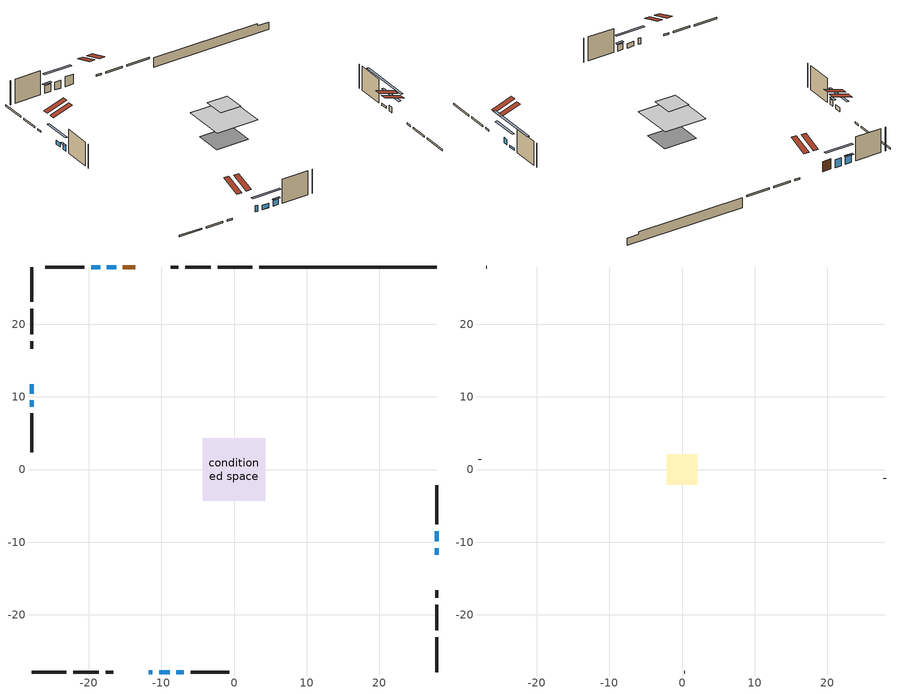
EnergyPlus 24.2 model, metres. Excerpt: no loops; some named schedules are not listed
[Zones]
conditioned space
 floor adiabatic (AdiabaticFloorConstruction): -4.3,-4.3 -4.3,4.3 4.3,4.3 4.3,-4.3 z3.2
 floor foundation (Slab1 construction): -3.35,-2.74 -3.35,2.74 3.35,2.74 3.35,-2.74 z-1.22
 wall outside (RimJoist1 construction): 2.54,27.86 -2.26,27.86 / -27.86,-27.86 -23.06,-27.86 / -27.86,27.86 -27.86,23.06 / 27.86,-27.86 27.86,-23.06 z0.76:1.06
 wall outside (RimJoist2 construction): -3.19,27.86 -6.73,27.86 / -22.13,-27.86 -18.58,-27.86 / -27.86,22.13 -27.86,18.58 / 27.86,-22.13 27.86,-18.58 z0.76:1.06
 wall outside (RimJoist3 construction): -7.66,27.86 -8.69,27.86 / -17.65,-27.86 -16.62,-27.86 / -27.86,17.65 -27.86,16.62 / 27.86,-17.65 27.86,-16.62 z0.76:1.06
 wall outside (AdiabaticWallConstruction 1): -13.61,27.86 -15.28,27.86 z0.76:2.79
 wall outside (AdiabaticWallConstruction): 27.86,-11.7 27.86,-10.81 / -27.86,9.52 -27.86,8.64 z0.76:1.86; -11.7,-27.86 -11.23,-27.86 z0.76:1.98; 27.86,-9.89 27.86,-8.46 z0.76:1.17; -16.21,27.86 -17.47,27.86 / -18.4,27.86 -19.67,27.86 z0.76:2.33; -10.3,-27.86 -8.85,-27.86 z0.76:1.66; -27.86,11.7 -27.86,10.45 z0.76:1.54; -7.93,-27.86 -6.9,-27.86 z0.76:2.03
 wall outside (Wall1 construction): -20.59,27.86 -25.94,27.86 / -5.97,-27.86 -0.63,-27.86 / -27.86,7.71 -27.86,2.36 / 27.86,-7.54 27.86,-2.19 z0.76:5.64
 wall foundation (FoundationWall1 construction): 3.47,27.86,-1.22 3.47,27.86,0.76 25.42,27.86,0.76 25.42,27.86,0.29 27.86,27.86,0.29 27.86,27.86,-1.22
 window (WindowConstruction): 27.86,-11.7 27.86,-10.82 z0.76:1.86
 window (WindowConstruction 7): -11.7,-27.86 -11.23,-27.86 z0.76:1.98
 window (WindowConstruction 8): 27.86,-9.89 27.86,-8.47 z0.76:1.17
 window (WindowConstruction 1): -16.21,27.86 -17.47,27.86 z0.76:2.33
 window (WindowConstruction 2): -10.3,-27.86 -8.85,-27.86 z0.76:1.66
 window (WindowConstruction 3): -27.86,11.7 -27.86,10.45 z0.76:1.54
 window (WindowConstruction 4): -18.4,27.86 -19.67,27.86 z0.76:2.33
 window (WindowConstruction 5): -7.92,-27.86 -6.9,-27.86 z0.76:2.03
 window (WindowConstruction 6): -27.86,9.52 -27.86,8.64 z0.76:1.86
 door (Door): -13.61,27.86 -15.28,27.86 z0.76:2.79
 ceiling adiabatic (AdiabaticFloorConstruction): 4.3,-4.3 4.3,4.3 -4.3,4.3 -4.3,-4.3 z3.2
 roof outside (Roof2 construction): -12.69,27.86,5.64 -12.69,23.87,6.96 -11.64,23.87,6.96 -11.64,27.86,5.64; -12.63,-27.86,5.64 -12.63,-23.87,6.96 -13.68,-23.87,6.96 -13.68,-27.86,5.64; -27.86,12.63,5.64 -23.87,12.63,6.96 -23.87,13.68,6.96 -27.86,13.68,5.64; 27.86,-12.63,5.64 23.87,-12.63,6.96 23.87,-13.68,6.96 27.86,-13.68,5.64
attic - vented
 floor to conditioned space (Floor1 construction Reversed): -2.12,-2.12 -2.12,2.12 2.12,2.12 2.12,-2.12 z5.64
 wall outside (Wall3 construction): -26.87,27.86 -26.93,27.86 / 0.3,-27.86 0.36,-27.86 / -27.86,1.43 -27.86,1.38 / 27.86,-1.26 27.86,-1.2 z0.76:5.64
 roof outside (Roof1 construction): -10.71,27.86,5.64 -10.71,23.73,7.01 -9.62,23.73,7.01 -9.62,27.86,5.64; -14.61,-27.86,5.64 -14.61,-23.73,7.01 -15.7,-23.73,7.01 -15.7,-27.86,5.64; -27.86,14.61,5.64 -23.73,14.61,7.01 -23.73,15.7,7.01 -27.86,15.7,5.64; 27.86,-14.61,5.64 23.73,-14.61,7.01 23.73,-15.7,7.01 27.86,-15.7,5.64
shading: 27.86,-8.55 27.86,-13.97 28.27,-13.97 28.27,-8.55 z4.13; 27.86,-3.69 27.86,-14.67 28.27,-14.67 28.27,-3.69 z5.94; -19.74,27.86 -13.94,27.86 -13.94,28.27 -19.74,28.27 z4.6; -6.58,-27.86 -12.57,-27.86 -12.57,-28.27 -6.58,-28.27 z3.93; -27.86,8.18 -27.86,13.97 -28.27,13.97 -28.27,8.18 z3.81; -19.87,27.86 -18.2,27.86 -18.2,28.27 -19.87,28.27 z2.53; -6.7,-27.86 -8.13,-27.86 -8.13,-28.27 -6.7,-28.27 z2.23; -27.86,8.44 -27.86,9.72 -28.27,9.72 -28.27,8.44 z2.06
[Building]
Building 1: Terrain=Suburbs
[Site:Location]
Winnipeg Intl AP_MB: Latitude {deg}=49.91; Longitude {deg}=-97.24; Time Zone {hr}=-6; Elevation {m}=239; Keep Site Location Information=Yes
[Site:GroundTemperature:Shallow]
-2.46526, -5.11642, -5.32873, -4.07063, 0.979979, 6.00706, 10.3653, 13.1261, 13.3606, 11.1152, 6.8681, 1.99523
[Site:WaterMainsTemperature]
Calculation Method=Schedule; Temperature Schedule=mains temperature schedule
[Material] Roughness=Rough; Thermal Absorptance=0.9
Name | Thickness {m} | Conductivity {W/m-K} | Density {kg/m3} | Specific Heat {J/kg-K} | Solar Absorptance | Visible Absorptance
asphalt or fiberglass shingles | 0.00635 | 0.162714 | 1121.4 | 1465.45 | 0.84 | 0.84
ceiling loosefill ins | 0.169333 | 0.0480833 | 16.02 | 1046.75 | 0.7 | 0.7
ceiling stud and cavity | 0.1397 | 0.0945616 | 65.682 | 1177.47 | 0.7 | 0.7
concrete 4.0 in. | 0.1016 | 1.803125 | 2242.8 | 837.4 | 0.7 | 0.7
concrete 8.0 in. | 0.2032 | 1.803125 | 2242.8 | 837.4 | 0.7 | 0.7
door material | 0.04445 | 0.053851 | 512.64 | 1214.23 | 0.7 | 0.7
exterior vertical ins | 0.0106818 | 0.029427 | 32.04 | 1214.23 | 0.7 | 0.7
floor covering | 0.0127 | 0.0433444 | 54.468 | 1339.84 | 0.6 | 0.6
floor rigid ins; wall rigid ins | 0.512978 | 0.029427 | 32.04 | 1214.23 | 0.7 | 0.7
floor stud and cavity | 0.1397 | 1.75129 | 37.0049 | 1207.88 | 0.7 | 0.7
furniture material conditioned space 1 | 0.1524 | 0.115458 | 640.8 | 1214.23 | 0.6 | 0.6
gypsum board | 0.0127 | 0.160291 | 801 | 837.4 | 0.6 | 0.6
gypsum board 1 | 0.0127 | 0.160291 | 801 | 837.4 | 0.7 | 0.7
osb sheathing 0.5 in. | 0.0127 | 0.115458 | 512.64 | 1214.23 | 0.7 | 0.7
osb sheathing 0.75 in. | 0.01905 | 0.115458 | 512.64 | 1214.23 | 0.7 | 0.7
osb sheathing 2.0 in. | 0.0508 | 0.115458 | 512.64 | 1214.23 | 0.7 | 0.7
rim joist stud and cavity | 0.0508 | 0.177588 | 50.32683 | 1063.81 | 0.6 | 0.6
rim joist stud and cavity 1 | 0.0508 | 0.0291244 | 125.044 | 1163.47 | 0.6 | 0.6
rim joist stud and cavity 2 | 0.0508 | 0.634695 | 50.32683 | 1063.81 | 0.6 | 0.6
roof stud and cavity | 0.2032 | 0.184409 | 78.34581 | 1123.46 | 0.7 | 0.7
wall stud and cavity | 0.1397 | 0.168807 | 139.0536 | 1170.24 | 0.7 | 0.7
wall stud and cavity 1 | 0.0889 | 6.1454 | 50.32683 | 1063.81 | 0.6 | 0.6
wall stud and cavity 2 | 0.0889 | 0.380278 | 52.3479 | 1209.89 | 0.7 | 0.7
wall stud and cavity 3 | 0.0889 | 0.391764 | 83.0341 | 1211.67 | 0.7 | 0.7
wood siding | 0.0254 | 0.102417 | 544.68 | 1172.36 | 0.4 | 0.4
wood siding 1 | 0.00254 | 0.102417 | 544.68 | 1172.36 | 0.4 | 0.4
wood siding 2; wood siding 3; wood siding 4 | 0.0254 | 0.102417 | 544.68 | 1172.36 | 0.7 | 0.7
[WindowMaterial:SimpleGlazingSystem]
Name | U-Factor {W/m2-K} | Solar Heat Gain Coefficient
WindowMaterial | 2.94291 | 0.64
WindowMaterial 1 | 2.9077 | 0.68
WindowMaterial 2 | 2.96619 | 0.62
WindowMaterial 3 | 2.983789 | 0.6
WindowMaterial 4 | 2.927009 | 0.66
WindowMaterial 5 | 3.02808 | 0.55
[Construction]
AdiabaticFloorConstruction: floor stud and cavity, floor rigid ins, osb sheathing 0.75 in., floor covering
AdiabaticWallConstruction: wood siding 3, wall rigid ins, wall stud and cavity 2, gypsum board
AdiabaticWallConstruction 1: wood siding 4, wall rigid ins, wall stud and cavity 2, gypsum board
Door: door material
Floor1 construction Reversed: gypsum board, ceiling stud and cavity, ceiling loosefill ins
FoundationWall1 construction: concrete 8.0 in., gypsum board 1
furniture construction conditioned space 1: furniture material conditioned space 1
PartitionWallConstruction: gypsum board, wall stud and cavity 3, gypsum board
RimJoist1 construction: wood siding 2, rim joist stud and cavity
RimJoist2 construction: wood siding 2, osb sheathing 2.0 in., rim joist stud and cavity 1
RimJoist3 construction: wood siding 2, rim joist stud and cavity 2
Roof1 construction: asphalt or fiberglass shingles
Roof2 construction: asphalt or fiberglass shingles, osb sheathing 0.75 in., roof stud and cavity, gypsum board
Slab1 construction: concrete 4.0 in.
Wall1 construction: wood siding, osb sheathing 0.5 in., wall stud and cavity, gypsum board
Wall3 construction: wood siding 1, wall stud and cavity 1
WindowConstruction; WindowConstruction 6: WindowMaterial
WindowConstruction 1; WindowConstruction 4: WindowMaterial 1
WindowConstruction 2: WindowMaterial 2
WindowConstruction 3: WindowMaterial 3
WindowConstruction 5: WindowMaterial 4
WindowConstruction 7; WindowConstruction 8: WindowMaterial 5
[Zone] Multiplier=1; Part of Total Floor Area=Yes
Name | Volume {m3}
attic - vented | 4.00816
conditioned space | 276.7
[Space]
Name | Zone | Volume {m3}
attic - vented 1 | attic - vented | 4.00816
conditioned space 1 | conditioned space | 276.7
[ZoneInfiltration:EffectiveLeakageArea]
infil attic - vented 1: Zone or Space=attic - vented 1; Schedule=Always On Discrete; Effective Air Leakage Area {cm2}=598.333; Stack Coefficient=0.000434776; Wind Coefficient=1.40881e-05
[ZoneMixing]
whole house fan mix: Zone or Space=attic - vented; Schedule=Always On Continuous; Design Flow Rate Calculation Method=Flow/Zone; Design Flow Rate {m3/s}=0; Source Zone or Space=conditioned space
[SurfaceProperty:ExposedFoundationPerimeter]
Slab1: Exposed Perimeter Calculation Method=TotalExposedPerimeter; Total Exposed Perimeter {m}=24.385
[InternalMass] Zone or ZoneList=conditioned space; Space or SpaceList=conditioned space 1
Name | Construction | Surface Area {m2}
furniture mass conditioned space 1 | furniture construction conditioned space 1 | 44.2798
partition wall mass | PartitionWallConstruction | 110.7
[Lights]
interior lighting: Zone or ZoneList or Space or SpaceList=conditioned space 1; Schedule=interior lighting schedule; Design Level Calculation Method=LightingLevel; Lighting Level {W}=343.2; Return Air Fraction=0; Fraction Radiant=0.6; Fraction Visible=0.2; Fraction Replaceable=1
[People]
occupants: Zone or ZoneList or Space or SpaceList=conditioned space 1; Number of People Schedule=occupants schedule; Number of People Calculation Method=People; Number of People=3; Fraction Radiant=0.314171; Sensible Heat Fraction=0.56303; Activity Level Schedule=occupants activity schedule; Carbon Dioxide Generation Rate {m3/s-W}=0; Enable ASHRAE 55 Comfort Warnings=No; Mean Radiant Temperature Calculation Type=EnclosureAveraged
[ElectricEquipment] Zone or ZoneList or Space or SpaceList=conditioned space 1; Design Level Calculation Method=EquipmentLevel
Name | Schedule | Design Level {W} | Fraction Latent | Fraction Radiant | Fraction Lost
clothes dryer | clothes dryer schedule | 140.772 | 0.015 | 0.081 | 0.85
clothes washer | clothes washer schedule | 32.1985 | 0.03 | 0.162 | 0.7
cooking range | cooking range schedule | 215.147 | 0.08 | 0.432 | 0.2
dishwasher | dishwasher schedule | 66.8632 | 0.3 | 0.18 | 0.4
fridge | fridge schedule | 72.9452 | 0 | 0.6 | 0
mech vent house fan | mech vent house fan schedule | 0 | 0 | 0 | 1
mech vent house fan cfis | mech vent house fan cfis schedule | 0 | 0 | 0 | 0
misc plug loads | misc plug loads schedule | 494.7 | 0.045 | 0.513 | 0.1
whole house fan | Always On Discrete | 0 | 0 | 0 | 1
[OtherEquipment] Zone or ZoneList or Space or SpaceList=conditioned space 1; Design Level Calculation Method=EquipmentLevel
Name | Fuel Type | Schedule | Design Level {W} | Fraction Latent | Fraction Radiant | Fraction Lost
clothes dryer 1 | Electricity | clothes dryer schedule | 0 | 0.015 | 0.081 | 0.85
cooking range 1 | Electricity | cooking range schedule | 0 | 0.08 | 0.432 | 0.2
general water use latent | None | general water use schedule | 62.594 | 1 | 0 | 0
general water use sensible | None | general water use schedule | -61.6891 | 0 | 0.6 | 0
mech vent house fan latent load | None | Always On Discrete | 0 | 1 | 0 | 0
mech vent house fan sensible load | None | Always On Discrete | 0 | 0 | 0 | 0
water heater energy adjustment1 | NaturalGas | Always On Discrete | 0.01 | 0 | 0 | 1
[ZoneInfiltration:DesignFlowRate] Zone or ZoneList or Space or SpaceList=conditioned space 1; Schedule=Always On Discrete; Design Flow Rate Calculation Method=Flow/Zone; Design Flow Rate {m3/s}=0
infil flow; natural vent flow; whole house fan flow
[AvailabilityManager:Scheduled]
central ac and furnace airloop Availability Manager: Schedule=Always On Discrete
[Foundation:Kiva]
Foundation Kiva 1: Initial Indoor Air Temperature {C}=21; Wall Height Above Grade {m}=0.760019; Wall Depth Below Slab {m}=0.2032; Custom Block Material Name 1=exterior vertical ins; Custom Block Depth 1 {m}=1.98001; Custom Block X Position 1 {m}=0.2159; Custom Block Z Position 1 {m}=0
[Foundation:Kiva:Settings]
Soil Conductivity {W/m-K}=0.849921; Soil Density {kg/m3}=1842.3; Soil Specific Heat {J/kg-K}=418.7; Ground Solar Absorptivity=0.9; Ground Thermal Absorptivity=0.9; Ground Surface Roughness {m}=0.03; Far-Field Width {m}=40; Deep-Ground Boundary Condition=ZeroFlux; Deep-Ground Depth {m}=40; Minimum Cell Dimension {m}=0.2; Maximum Cell Growth Coefficient=3; Simulation Timestep=Timestep
[Exterior:Lights]
exterior lighting: Schedule=exterior lighting schedule; Design Level {W}=75.6
[EnergyManagementSystem:GlobalVariable]
central_ac_and_furnace_airloop_Fan_RTF
infil_program_Qfan
infil_program_Qinf
natural_vent_program_Qnv
natural_vent_program_Qwhf
[EnergyManagementSystem:Sensor]
Name | Output:Variable or Output:Meter Index Key | Output:Variable or Output:Meter
airflow_gain | infil flow | Infiltration Sensible Heat Gain Energy
airflow_gain_1 | natural vent flow | Infiltration Sensible Heat Gain Energy
airflow_gain_2 | whole house fan flow | Infiltration Sensible Heat Gain Energy
airflow_loss | infil flow | Infiltration Sensible Heat Loss Energy
airflow_loss_1 | natural vent flow | Infiltration Sensible Heat Loss Energy
airflow_loss_2 | whole house fan flow | Infiltration Sensible Heat Loss Energy
clg_load_cond |  | Cooling:EnergyTransfer:Zone:CONDITIONED SPACE
clg_sp_s; clg_sp_s_1 | cooling setpoint | Schedule Value
clothes_dryer_exhaust_0_sch_s | clothes dryer exhaust 0 schedule | Schedule Value
cool_season | cooling season schedule | Schedule Value
htg_load_cond |  | Heating:EnergyTransfer:Zone:CONDITIONED SPACE
htg_sp_s; htg_sp_s_1 | heating setpoint | Schedule Value
ig_ee_conv | clothes dryer | Electric Equipment Convective Heating Energy
ig_ee_conv_2 | cooking range | Electric Equipment Convective Heating Energy
ig_ee_conv_4 | fridge | Electric Equipment Convective Heating Energy
ig_ee_conv_5 | misc plug loads | Electric Equipment Convective Heating Energy
ig_ee_conv_6 | whole house fan | Electric Equipment Convective Heating Energy
ig_ee_rad | clothes dryer | Electric Equipment Radiant Heating Energy
ig_ee_rad_2 | cooking range | Electric Equipment Radiant Heating Energy
ig_ee_rad_4 | fridge | Electric Equipment Radiant Heating Energy
ig_ee_rad_5 | misc plug loads | Electric Equipment Radiant Heating Energy
ig_ee_rad_6 | whole house fan | Electric Equipment Radiant Heating Energy
ig_lgt_conv | interior lighting | Lights Convective Heating Energy
ig_lgt_rad | interior lighting | Lights Radiant Heating Energy
ig_lgt_vis | interior lighting | Lights Visible Radiation Heating Energy
ig_oe_conv | clothes dryer 1 | Other Equipment Convective Heating Energy
ig_oe_conv_1 | cooking range 1 | Other Equipment Convective Heating Energy
ig_oe_conv_2 | general water use latent | Other Equipment Convective Heating Energy
ig_oe_conv_3 | general water use sensible | Other Equipment Convective Heating Energy
ig_oe_conv_4 | water heater energy adjustment1 | Other Equipment Convective Heating Energy
ig_oe_rad | clothes dryer 1 | Other Equipment Radiant Heating Energy
ig_oe_rad_1 | cooking range 1 | Other Equipment Radiant Heating Energy
ig_oe_rad_2 | general water use latent | Other Equipment Radiant Heating Energy
ig_oe_rad_3 | general water use sensible | Other Equipment Radiant Heating Energy
ig_oe_rad_4 | water heater energy adjustment1 | Other Equipment Radiant Heating Energy
ig_ppl_conv | occupants | People Convective Heating Energy
ig_ppl_rad | occupants | People Radiant Heating Energy
im_conv | furniture mass conditioned space 1 | Surface Inside Face Convection Heat Gain Energy
im_conv_1 | partition wall mass | Surface Inside Face Convection Heat Gain Energy
im_ig | furniture mass conditioned space 1 | Surface Inside Face Internal Gains Radiation Heat Gain Energy
im_ig_1 | partition wall mass | Surface Inside Face Internal Gains Radiation Heat Gain Energy
im_lgt | furniture mass conditioned space 1 | Surface Inside Face Lights Radiation Heat Gain Energy
im_lgt_1 | partition wall mass | Surface Inside Face Lights Radiation Heat Gain Energy
im_sol | furniture mass conditioned space 1 | Surface Inside Face Solar Radiation Heat Gain Energy
im_sol_1 | partition wall mass | Surface Inside Face Solar Radiation Heat Gain Energy
im_surf | furniture mass conditioned space 1 | Surface Inside Face Net Surface Thermal Radiation Heat Gain Energy
im_surf_1 | partition wall mass | Surface Inside Face Net Surface Thermal Radiation Heat Gain Energy
mv_conv | mech vent house fan | Electric Equipment Convective Heating Energy
mv_conv_1 | mech vent house fan cfis | Electric Equipment Convective Heating Energy
mv_conv_2 | mech vent house fan latent load | Other Equipment Convective Heating Energy
mv_conv_3 | mech vent house fan sensible load | Other Equipment Convective Heating Energy
mv_rad | mech vent house fan | Electric Equipment Radiant Heating Energy
mv_rad_1 | mech vent house fan cfis | Electric Equipment Radiant Heating Energy
mv_rad_2 | mech vent house fan latent load | Other Equipment Radiant Heating Energy
mv_rad_3 | mech vent house fan sensible load | Other Equipment Radiant Heating Energy
natural_vent_s | natural vent schedule | Schedule Value
out_pb_s |  | Site Outdoor Air Barometric Pressure
out_wt_s |  | Site Outdoor Air Humidity Ratio
site_vw_s |  | Site Wind Speed
ss_back_out | Window1 | Surface Window Shortwave from Zone Back Out Window Heat Transfer Rate
ss_back_out_1 | Window10 | Surface Window Shortwave from Zone Back Out Window Heat Transfer Rate
ss_back_out_2 | Window12 | Surface Window Shortwave from Zone Back Out Window Heat Transfer Rate
ss_back_out_3 | Window2 | Surface Window Shortwave from Zone Back Out Window Heat Transfer Rate
ss_back_out_4 | Window3 | Surface Window Shortwave from Zone Back Out Window Heat Transfer Rate
ss_back_out_5 | Window5 | Surface Window Shortwave from Zone Back Out Window Heat Transfer Rate
ss_back_out_6 | Window7 | Surface Window Shortwave from Zone Back Out Window Heat Transfer Rate
ss_back_out_7 | Window8 | Surface Window Shortwave from Zone Back Out Window Heat Transfer Rate
ss_back_out_8 | Window9 | Surface Window Shortwave from Zone Back Out Window Heat Transfer Rate
ss_conv | Door1 | Surface Inside Face Convection Heat Gain Energy
ss_conv_1 | Window1 | Surface Inside Face Convection Heat Gain Energy
ss_conv_2 | Window10 | Surface Inside Face Convection Heat Gain Energy
ss_conv_3 | Window12 | Surface Inside Face Convection Heat Gain Energy
ss_conv_4 | Window2 | Surface Inside Face Convection Heat Gain Energy
ss_conv_5 | Window3 | Surface Inside Face Convection Heat Gain Energy
ss_conv_6 | Window5 | Surface Inside Face Convection Heat Gain Energy
ss_conv_7 | Window7 | Surface Inside Face Convection Heat Gain Energy
ss_conv_8 | Window8 | Surface Inside Face Convection Heat Gain Energy
ss_conv_9 | Window9 | Surface Inside Face Convection Heat Gain Energy
ss_ig | Door1 | Surface Inside Face Internal Gains Radiation Heat Gain Energy
ss_ig_1 | Window1 | Surface Inside Face Internal Gains Radiation Heat Gain Energy
ss_ig_2 | Window10 | Surface Inside Face Internal Gains Radiation Heat Gain Energy
ss_ig_3 | Window12 | Surface Inside Face Internal Gains Radiation Heat Gain Energy
ss_ig_4 | Window2 | Surface Inside Face Internal Gains Radiation Heat Gain Energy
ss_ig_5 | Window3 | Surface Inside Face Internal Gains Radiation Heat Gain Energy
ss_ig_6 | Window5 | Surface Inside Face Internal Gains Radiation Heat Gain Energy
ss_ig_7 | Window7 | Surface Inside Face Internal Gains Radiation Heat Gain Energy
ss_ig_8 | Window8 | Surface Inside Face Internal Gains Radiation Heat Gain Energy
ss_ig_9 | Window9 | Surface Inside Face Internal Gains Radiation Heat Gain Energy
ss_lgt | Door1 | Surface Inside Face Lights Radiation Heat Gain Energy
ss_sol | Door1 | Surface Inside Face Solar Radiation Heat Gain Energy
ss_surf | Door1 | Surface Inside Face Net Surface Thermal Radiation Heat Gain Energy
ss_surf_1 | Window1 | Surface Inside Face Net Surface Thermal Radiation Heat Gain Energy
ss_surf_2 | Window10 | Surface Inside Face Net Surface Thermal Radiation Heat Gain Energy
ss_surf_3 | Window12 | Surface Inside Face Net Surface Thermal Radiation Heat Gain Energy
ss_surf_4 | Window2 | Surface Inside Face Net Surface Thermal Radiation Heat Gain Energy
ss_surf_5 | Window3 | Surface Inside Face Net Surface Thermal Radiation Heat Gain Energy
ss_surf_6 | Window5 | Surface Inside Face Net Surface Thermal Radiation Heat Gain Energy
ss_surf_7 | Window7 | Surface Inside Face Net Surface Thermal Radiation Heat Gain Energy
ss_surf_8 | Window8 | Surface Inside Face Net Surface Thermal Radiation Heat Gain Energy
ss_surf_9 | Window9 | Surface Inside Face Net Surface Thermal Radiation Heat Gain Energy
ss_trans_in | Window1 | Surface Window Transmitted Solar Radiation Rate
ss_trans_in_1 | Window10 | Surface Window Transmitted Solar Radiation Rate
ss_trans_in_2 | Window12 | Surface Window Transmitted Solar Radiation Rate
ss_trans_in_3 | Window2 | Surface Window Transmitted Solar Radiation Rate
ss_trans_in_4 | Window3 | Surface Window Transmitted Solar Radiation Rate
ss_trans_in_5 | Window5 | Surface Window Transmitted Solar Radiation Rate
ss_trans_in_6 | Window7 | Surface Window Transmitted Solar Radiation Rate
ss_trans_in_7 | Window8 | Surface Window Transmitted Solar Radiation Rate
ss_trans_in_8 | Window9 | Surface Window Transmitted Solar Radiation Rate
ss_trans_out | Window1 | Surface Inside Face Initial Transmitted Diffuse Transmitted Out Window Solar Radiation Rate
ss_trans_out_1 | Window10 | Surface Inside Face Initial Transmitted Diffuse Transmitted Out Window Solar Radiation Rate
ss_trans_out_2 | Window12 | Surface Inside Face Initial Transmitted Diffuse Transmitted Out Window Solar Radiation Rate
ss_trans_out_3 | Window2 | Surface Inside Face Initial Transmitted Diffuse Transmitted Out Window Solar Radiation Rate
ss_trans_out_4 | Window3 | Surface Inside Face Initial Transmitted Diffuse Transmitted Out Window Solar Radiation Rate
ss_trans_out_5 | Window5 | Surface Inside Face Initial Transmitted Diffuse Transmitted Out Window Solar Radiation Rate
ss_trans_out_6 | Window7 | Surface Inside Face Initial Transmitted Diffuse Transmitted Out Window Solar Radiation Rate
ss_trans_out_7 | Window8 | Surface Inside Face Initial Transmitted Diffuse Transmitted Out Window Solar Radiation Rate
ss_trans_out_8 | Window9 | Surface Inside Face Initial Transmitted Diffuse Transmitted Out Window Solar Radiation Rate
s_conv | Floor1 | Surface Inside Face Convection Heat Gain Energy
s_conv_1 | FoundationWall1 | Surface Inside Face Convection Heat Gain Energy
s_conv_10 | RimJoist2:270 | Surface Inside Face Convection Heat Gain Energy
s_conv_11 | RimJoist2:90 | Surface Inside Face Convection Heat Gain Energy
s_conv_12 | RimJoist3:0 | Surface Inside Face Convection Heat Gain Energy
s_conv_13 | RimJoist3:180 | Surface Inside Face Convection Heat Gain Energy
s_conv_14 | RimJoist3:270 | Surface Inside Face Convection Heat Gain Energy
s_conv_15 | RimJoist3:90 | Surface Inside Face Convection Heat Gain Energy
s_conv_16 | Roof2:0 | Surface Inside Face Convection Heat Gain Energy
s_conv_17 | Roof2:180 | Surface Inside Face Convection Heat Gain Energy
s_conv_18 | Roof2:270 | Surface Inside Face Convection Heat Gain Energy
s_conv_19 | Roof2:90 | Surface Inside Face Convection Heat Gain Energy
s_conv_2 | inferred conditioned ceiling | Surface Inside Face Convection Heat Gain Energy
s_conv_20 | Slab1 | Surface Inside Face Convection Heat Gain Energy
s_conv_21 | Wall1:0 | Surface Inside Face Convection Heat Gain Energy
s_conv_22 | Wall1:180 | Surface Inside Face Convection Heat Gain Energy
s_conv_23 | Wall1:270 | Surface Inside Face Convection Heat Gain Energy
s_conv_24 | Wall1:90 | Surface Inside Face Convection Heat Gain Energy
s_conv_3 | inferred conditioned floor | Surface Inside Face Convection Heat Gain Energy
s_conv_4 | RimJoist1:0 | Surface Inside Face Convection Heat Gain Energy
s_conv_5 | RimJoist1:180 | Surface Inside Face Convection Heat Gain Energy
s_conv_6 | RimJoist1:270 | Surface Inside Face Convection Heat Gain Energy
s_conv_7 | RimJoist1:90 | Surface Inside Face Convection Heat Gain Energy
s_conv_8 | RimJoist2:0 | Surface Inside Face Convection Heat Gain Energy
s_conv_9 | RimJoist2:180 | Surface Inside Face Convection Heat Gain Energy
s_ig | Floor1 | Surface Inside Face Internal Gains Radiation Heat Gain Energy
s_ig_1 | FoundationWall1 | Surface Inside Face Internal Gains Radiation Heat Gain Energy
s_ig_10 | RimJoist2:270 | Surface Inside Face Internal Gains Radiation Heat Gain Energy
s_ig_11 | RimJoist2:90 | Surface Inside Face Internal Gains Radiation Heat Gain Energy
s_ig_12 | RimJoist3:0 | Surface Inside Face Internal Gains Radiation Heat Gain Energy
